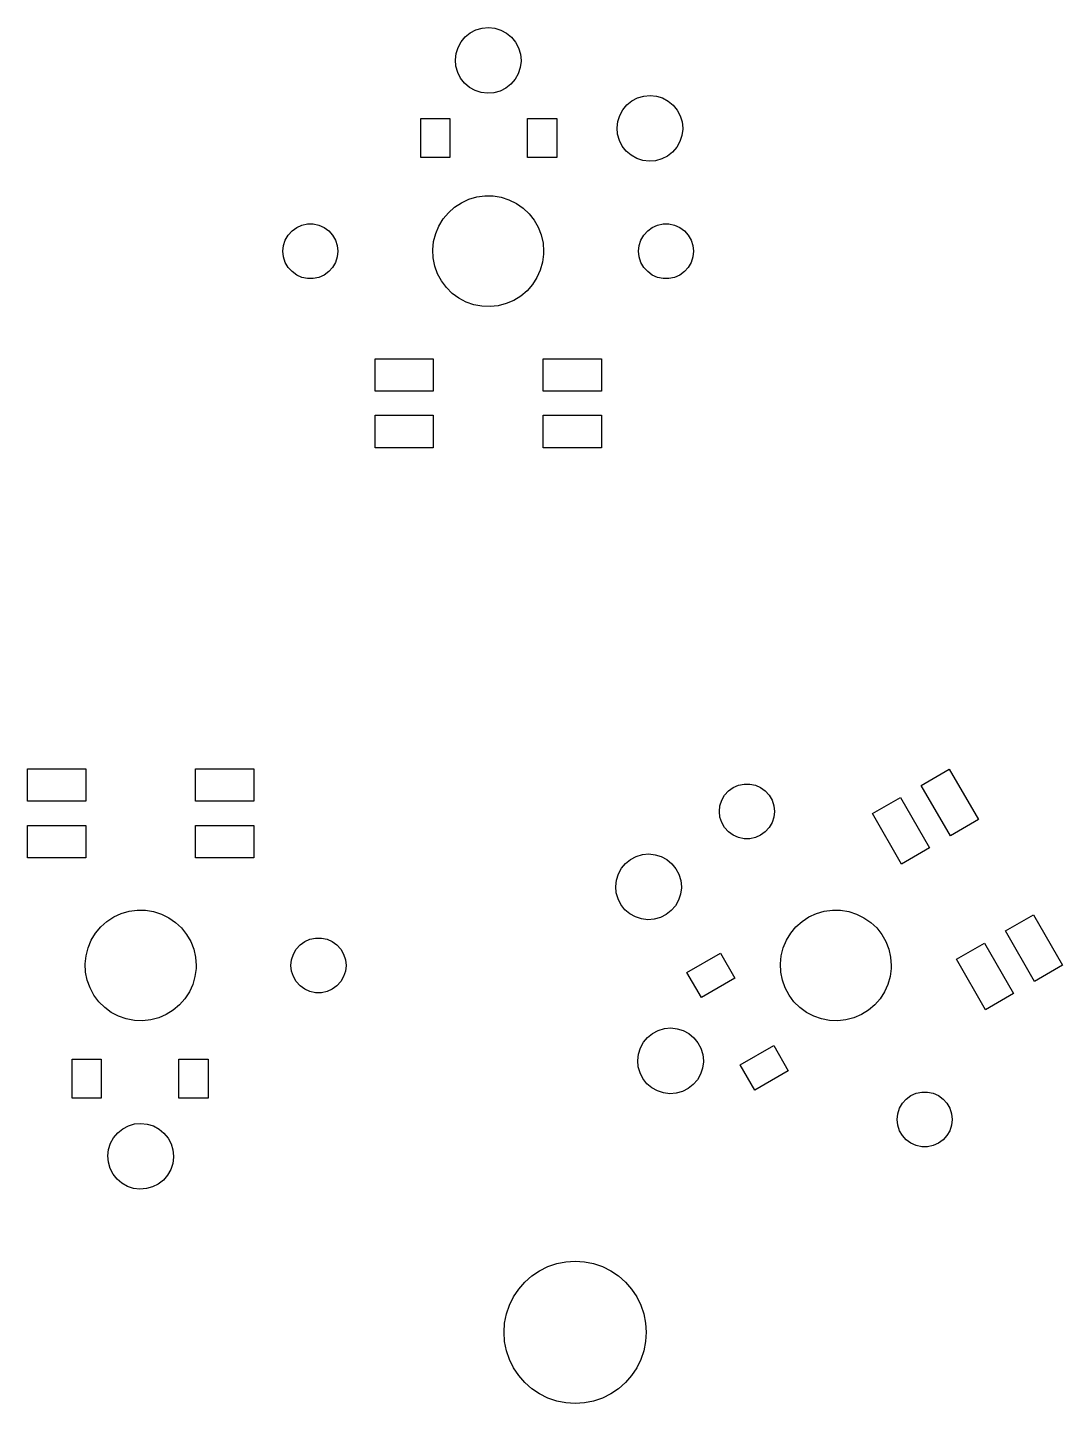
# Model space of a CAD drawing. Extents: x 192 to 316, y -163 to -63.
# Drawn here: x 284.25 to 316.26, y -162.63 to -120.08 of the extents above; entities that cross this region are included whole.
import ezdxf

# ---------------------------------------------------------------- set-up
doc = ezdxf.new("R2010")
doc.units = 0
doc.layers.add('BLACK', color=7, linetype='CONTINUOUS')

msp = doc.modelspace()

# ---------------------------------------------------------------- linework, layer by layer
at = {"layer": 'BLACK', "linetype": 'CONTINUOUS'}
for p, q in [((297.662, -120.526), (297.789, -120.374)), ((297.789, -120.374), (297.944, -120.25)), ((297.944, -120.25), (298.119, -120.158)), ((298.119, -120.158), (298.31, -120.102)), ((298.31, -120.102), (298.507, -120.084)), ((298.507, -120.084), (298.704, -120.105)), ((298.704, -120.105), (298.894, -120.163)), ((298.894, -120.163), (299.068, -120.258)), ((299.068, -120.258), (299.221, -120.384)), ((299.221, -120.384), (299.346, -120.538)), ((297.506, -120.889), (297.566, -120.7)), ((297.566, -120.7), (297.662, -120.526)), ((299.346, -120.538), (299.439, -120.713)), ((299.439, -120.713), (299.497, -120.903)), ((297.484, -121.086), (297.506, -120.889)), ((297.501, -121.283), (297.484, -121.086)), ((299.516, -121.128), (299.491, -121.325)), ((299.497, -120.903), (299.516, -121.1)), ((299.516, -121.1), (299.516, -121.128)), ((297.555, -121.474), (297.501, -121.283)), ((297.646, -121.65), (297.555, -121.474)), ((297.769, -121.806), (297.646, -121.65)), ((299.428, -121.513), (299.33, -121.686)), ((299.491, -121.325), (299.428, -121.513)), ((297.92, -121.934), (297.769, -121.806)), ((298.093, -122.031), (297.92, -121.934)), ((298.282, -122.092), (298.093, -122.031)), ((298.479, -122.116), (298.282, -122.092)), ((298.676, -122.101), (298.479, -122.116)), ((298.867, -122.047), (298.676, -122.101)), ((299.044, -121.958), (298.867, -122.047)), ((299.201, -121.836), (299.044, -121.958)), ((299.33, -121.686), (299.201, -121.836)), ((302.662, -122.626), (302.789, -122.474)), ((302.789, -122.474), (302.944, -122.35)), ((302.944, -122.35), (303.119, -122.258)), ((303.119, -122.258), (303.31, -122.202)), ((303.31, -122.202), (303.507, -122.184)), ((303.507, -122.184), (303.704, -122.205)), ((303.704, -122.205), (303.894, -122.263)), ((303.894, -122.263), (304.068, -122.358)), ((304.068, -122.358), (304.221, -122.484)), ((304.221, -122.484), (304.346, -122.638)), ((296.417, -124.1), (296.417, -122.9)), ((296.417, -122.9), (297.317, -122.9)), ((297.317, -122.9), (297.317, -124.1)), ((299.717, -124.1), (299.717, -122.9)), ((299.717, -122.9), (300.617, -122.9)), ((300.617, -122.9), (300.617, -124.1)), ((302.506, -122.989), (302.566, -122.8)), ((302.566, -122.8), (302.662, -122.626)), ((304.346, -122.638), (304.439, -122.813)), ((304.439, -122.813), (304.497, -123.003)), ((302.484, -123.186), (302.506, -122.989)), ((302.501, -123.383), (302.484, -123.186)), ((304.516, -123.228), (304.491, -123.425)), ((304.497, -123.003), (304.516, -123.2)), ((304.516, -123.2), (304.516, -123.228)), ((302.555, -123.574), (302.501, -123.383)), ((302.646, -123.75), (302.555, -123.574)), ((302.769, -123.906), (302.646, -123.75)), ((304.33, -123.786), (304.201, -123.936)), ((304.428, -123.613), (304.33, -123.786)), ((304.491, -123.425), (304.428, -123.613)), ((297.317, -124.1), (296.417, -124.1)), ((300.617, -124.1), (299.717, -124.1)), ((302.92, -124.034), (302.769, -123.906)), ((303.093, -124.131), (302.92, -124.034)), ((303.282, -124.192), (303.093, -124.131)), ((303.479, -124.216), (303.282, -124.192)), ((303.676, -124.201), (303.479, -124.216)), ((303.867, -124.147), (303.676, -124.201)), ((304.044, -124.058), (303.867, -124.147)), ((304.201, -123.936), (304.044, -124.058)), ((297.456, -125.64), (297.669, -125.5)), ((297.669, -125.5), (297.9, -125.394)), ((297.9, -125.394), (298.144, -125.323)), ((298.144, -125.323), (298.395, -125.289)), ((298.395, -125.289), (298.649, -125.292)), ((298.649, -125.292), (298.9, -125.333)), ((298.9, -125.333), (299.142, -125.41)), ((299.142, -125.41), (299.37, -125.523)), ((297.104, -126.004), (297.267, -125.809)), ((297.267, -125.809), (297.456, -125.64)), ((299.37, -125.523), (299.579, -125.668)), ((299.579, -125.668), (299.764, -125.842)), ((299.764, -125.842), (299.921, -126.041)), ((292.431, -126.368), (292.575, -126.263)), ((292.575, -126.263), (292.737, -126.191)), ((292.737, -126.191), (292.911, -126.154)), ((292.911, -126.154), (293.089, -126.154)), ((293.089, -126.154), (293.263, -126.191)), ((293.263, -126.191), (293.425, -126.263)), ((293.425, -126.263), (293.569, -126.368)), ((296.874, -126.456), (296.972, -126.222)), ((296.972, -126.222), (297.104, -126.004)), ((299.921, -126.041), (300.047, -126.262)), ((300.047, -126.262), (300.14, -126.499)), ((303.431, -126.368), (303.575, -126.263)), ((303.575, -126.263), (303.737, -126.191)), ((303.737, -126.191), (303.911, -126.154)), ((303.911, -126.154), (304.089, -126.154)), ((304.089, -126.154), (304.263, -126.191)), ((304.263, -126.191), (304.425, -126.263)), ((304.425, -126.263), (304.569, -126.368)), ((292.168, -126.823), (292.223, -126.654)), ((292.223, -126.654), (292.312, -126.5)), ((292.312, -126.5), (292.431, -126.368)), ((293.569, -126.368), (293.688, -126.5)), ((293.688, -126.5), (293.777, -126.654)), ((293.777, -126.654), (293.832, -126.823)), ((296.786, -126.955), (296.812, -126.702)), ((296.812, -126.702), (296.874, -126.456)), ((300.14, -126.499), (300.196, -126.747)), ((300.196, -126.747), (300.214, -127)), ((303.168, -126.823), (303.223, -126.654)), ((303.223, -126.654), (303.312, -126.5)), ((303.312, -126.5), (303.431, -126.368)), ((304.569, -126.368), (304.688, -126.5)), ((304.688, -126.5), (304.777, -126.654)), ((304.777, -126.654), (304.832, -126.823)), ((292.149, -127), (292.168, -126.823)), ((292.168, -127.177), (292.149, -127)), ((292.223, -127.346), (292.168, -127.177)), ((293.832, -127.177), (293.777, -127.346)), ((293.832, -126.823), (293.851, -127)), ((293.851, -127), (293.832, -127.177)), ((296.798, -127.209), (296.786, -126.955)), ((300.212, -127.09), (300.18, -127.342)), ((300.214, -127), (300.212, -127.09)), ((303.149, -127), (303.168, -126.823)), ((303.168, -127.177), (303.149, -127)), ((303.223, -127.346), (303.168, -127.177)), ((304.832, -127.177), (304.777, -127.346)), ((304.832, -126.823), (304.851, -127)), ((304.851, -127), (304.832, -127.177)), ((292.312, -127.5), (292.223, -127.346)), ((292.431, -127.632), (292.312, -127.5)), ((293.688, -127.5), (293.569, -127.632)), ((293.777, -127.346), (293.688, -127.5)), ((296.848, -127.458), (296.798, -127.209)), ((296.934, -127.697), (296.848, -127.458)), ((300.111, -127.586), (300.007, -127.818)), ((300.18, -127.342), (300.111, -127.586)), ((303.312, -127.5), (303.223, -127.346)), ((303.431, -127.632), (303.312, -127.5)), ((304.688, -127.5), (304.569, -127.632)), ((304.777, -127.346), (304.688, -127.5)), ((292.575, -127.737), (292.431, -127.632)), ((292.737, -127.809), (292.575, -127.737)), ((292.911, -127.846), (292.737, -127.809)), ((293.089, -127.846), (292.911, -127.846)), ((293.263, -127.809), (293.089, -127.846)), ((293.425, -127.737), (293.263, -127.809)), ((293.569, -127.632), (293.425, -127.737)), ((297.054, -127.921), (296.934, -127.697)), ((297.206, -128.125), (297.054, -127.921)), ((299.869, -128.032), (299.702, -128.223)), ((300.007, -127.818), (299.869, -128.032)), ((303.575, -127.737), (303.431, -127.632)), ((303.737, -127.809), (303.575, -127.737)), ((303.911, -127.846), (303.737, -127.809)), ((304.089, -127.846), (303.911, -127.846)), ((304.263, -127.809), (304.089, -127.846)), ((304.425, -127.737), (304.263, -127.809)), ((304.569, -127.632), (304.425, -127.737)), ((297.387, -128.304), (297.206, -128.125)), ((297.591, -128.454), (297.387, -128.304)), ((297.816, -128.572), (297.591, -128.454)), ((299.508, -128.387), (299.292, -128.521)), ((299.702, -128.223), (299.508, -128.387)), ((298.056, -128.656), (297.816, -128.572)), ((298.306, -128.703), (298.056, -128.656)), ((298.56, -128.713), (298.306, -128.703)), ((298.812, -128.686), (298.56, -128.713)), ((299.058, -128.621), (298.812, -128.686)), ((299.292, -128.521), (299.058, -128.621)), ((295, -131.325), (295, -130.325)), ((295, -130.325), (296.8, -130.325)), ((296.8, -130.325), (296.8, -131.325)), ((300.2, -131.325), (300.2, -130.325)), ((300.2, -130.325), (302, -130.325)), ((302, -130.325), (302, -131.325)), ((296.8, -131.325), (295, -131.325)), ((302, -131.325), (300.2, -131.325)), ((295, -133.075), (295, -132.075)), ((295, -132.075), (296.8, -132.075)), ((296.8, -132.075), (296.8, -133.075)), ((300.2, -133.075), (300.2, -132.075)), ((300.2, -132.075), (302, -132.075)), ((302, -132.075), (302, -133.075)), ((296.8, -133.075), (295, -133.075)), ((302, -133.075), (300.2, -133.075)), ((284.25, -144.009), (284.25, -143.009)), ((284.25, -143.009), (286.05, -143.009)), ((286.05, -143.009), (286.05, -144.009)), ((289.45, -144.009), (289.45, -143.009)), ((289.45, -143.009), (291.25, -143.009)), ((291.25, -143.009), (291.25, -144.009)), ((311.895, -143.516), (312.761, -143.016)), ((312.761, -143.016), (313.661, -144.574)), ((305.812, -143.821), (305.931, -143.689)), ((305.931, -143.689), (306.075, -143.584)), ((306.075, -143.584), (306.237, -143.512)), ((306.237, -143.512), (306.411, -143.475)), ((306.411, -143.475), (306.589, -143.475)), ((306.589, -143.475), (306.763, -143.512)), ((306.763, -143.512), (306.925, -143.584)), ((306.925, -143.584), (307.069, -143.689)), ((307.069, -143.689), (307.188, -143.821)), ((312.795, -145.074), (311.895, -143.516)), ((286.05, -144.009), (284.25, -144.009)), ((291.25, -144.009), (289.45, -144.009)), ((305.649, -144.321), (305.668, -144.144)), ((305.668, -144.144), (305.723, -143.975)), ((305.723, -143.975), (305.812, -143.821)), ((307.188, -143.821), (307.277, -143.975)), ((307.277, -143.975), (307.332, -144.144)), ((307.332, -144.144), (307.351, -144.321)), ((310.38, -144.391), (311.246, -143.891)), ((311.246, -143.891), (312.146, -145.449)), ((305.668, -144.498), (305.649, -144.321)), ((305.723, -144.667), (305.668, -144.498)), ((307.332, -144.498), (307.277, -144.667)), ((307.351, -144.321), (307.332, -144.498)), ((311.28, -145.949), (310.38, -144.391)), ((313.661, -144.574), (312.795, -145.074)), ((284.25, -145.759), (284.25, -144.759)), ((284.25, -144.759), (286.05, -144.759)), ((286.05, -144.759), (286.05, -145.759)), ((289.45, -145.759), (289.45, -144.759)), ((289.45, -144.759), (291.25, -144.759)), ((291.25, -144.759), (291.25, -145.759)), ((305.812, -144.821), (305.723, -144.667)), ((305.931, -144.953), (305.812, -144.821)), ((306.075, -145.058), (305.931, -144.953)), ((306.237, -145.13), (306.075, -145.058)), ((306.925, -145.058), (306.763, -145.13)), ((307.069, -144.953), (306.925, -145.058)), ((307.188, -144.821), (307.069, -144.953)), ((307.277, -144.667), (307.188, -144.821)), ((306.411, -145.167), (306.237, -145.13)), ((306.589, -145.167), (306.411, -145.167)), ((306.763, -145.13), (306.589, -145.167)), ((312.146, -145.449), (311.28, -145.949)), ((286.05, -145.759), (284.25, -145.759)), ((291.25, -145.759), (289.45, -145.759)), ((302.748, -145.928), (302.903, -145.804)), ((302.903, -145.804), (303.079, -145.712)), ((303.079, -145.712), (303.269, -145.656)), ((303.269, -145.656), (303.466, -145.638)), ((303.466, -145.638), (303.663, -145.659)), ((303.663, -145.659), (303.853, -145.717)), ((303.853, -145.717), (304.027, -145.812)), ((304.027, -145.812), (304.18, -145.938)), ((302.465, -146.443), (302.525, -146.254)), ((302.525, -146.254), (302.621, -146.08)), ((302.621, -146.08), (302.748, -145.928)), ((304.18, -145.938), (304.305, -146.092)), ((304.305, -146.092), (304.398, -146.267)), ((304.398, -146.267), (304.456, -146.457)), ((302.443, -146.64), (302.465, -146.443)), ((302.46, -146.837), (302.443, -146.64)), ((304.475, -146.682), (304.45, -146.879)), ((304.456, -146.457), (304.475, -146.654)), ((304.475, -146.654), (304.475, -146.682)), ((302.514, -147.028), (302.46, -146.837)), ((302.605, -147.204), (302.514, -147.028)), ((304.387, -147.067), (304.289, -147.24)), ((304.45, -146.879), (304.387, -147.067)), ((286.706, -147.724), (286.919, -147.585)), ((286.919, -147.585), (287.15, -147.478)), ((287.15, -147.478), (287.394, -147.407)), ((287.394, -147.407), (287.645, -147.373)), ((287.645, -147.373), (287.899, -147.376)), ((287.899, -147.376), (288.15, -147.417)), ((288.15, -147.417), (288.392, -147.494)), ((288.392, -147.494), (288.62, -147.607)), ((288.62, -147.607), (288.829, -147.752)), ((302.728, -147.36), (302.605, -147.204)), ((302.879, -147.488), (302.728, -147.36)), ((303.052, -147.585), (302.879, -147.488)), ((303.241, -147.646), (303.052, -147.585)), ((303.827, -147.601), (303.636, -147.655)), ((304.004, -147.512), (303.827, -147.601)), ((304.16, -147.39), (304.004, -147.512)), ((304.289, -147.24), (304.16, -147.39)), ((308.206, -147.724), (308.419, -147.585)), ((308.419, -147.585), (308.65, -147.478)), ((308.65, -147.478), (308.894, -147.407)), ((308.894, -147.407), (309.145, -147.373)), ((309.145, -147.373), (309.399, -147.376)), ((309.399, -147.376), (309.65, -147.417)), ((309.65, -147.417), (309.892, -147.494)), ((309.892, -147.494), (310.12, -147.607)), ((310.12, -147.607), (310.329, -147.752)), ((314.495, -148.019), (315.361, -147.519)), ((315.361, -147.519), (316.261, -149.078)), ((286.354, -148.088), (286.517, -147.893)), ((286.517, -147.893), (286.706, -147.724)), ((288.829, -147.752), (289.014, -147.926)), ((289.014, -147.926), (289.171, -148.125)), ((303.438, -147.67), (303.241, -147.646)), ((303.636, -147.655), (303.438, -147.67)), ((307.854, -148.088), (308.017, -147.893)), ((308.017, -147.893), (308.206, -147.724)), ((310.329, -147.752), (310.514, -147.926)), ((310.514, -147.926), (310.671, -148.125)), ((315.395, -149.578), (314.495, -148.019)), ((286.124, -148.54), (286.222, -148.306)), ((286.222, -148.306), (286.354, -148.088)), ((289.171, -148.125), (289.297, -148.346)), ((289.297, -148.346), (289.39, -148.583)), ((292.562, -148.584), (292.681, -148.452)), ((292.681, -148.452), (292.825, -148.347)), ((292.825, -148.347), (292.987, -148.275)), ((292.987, -148.275), (293.161, -148.238)), ((293.161, -148.238), (293.339, -148.238)), ((293.339, -148.238), (293.513, -148.275)), ((293.513, -148.275), (293.675, -148.347)), ((293.675, -148.347), (293.819, -148.452)), ((293.819, -148.452), (293.938, -148.584)), ((307.624, -148.54), (307.722, -148.306)), ((307.722, -148.306), (307.854, -148.088)), ((310.671, -148.125), (310.797, -148.346)), ((310.797, -148.346), (310.89, -148.583)), ((312.98, -148.894), (313.846, -148.394)), ((313.846, -148.394), (314.746, -149.953)), ((286.036, -149.039), (286.062, -148.786)), ((286.062, -148.786), (286.124, -148.54)), ((289.39, -148.583), (289.446, -148.831)), ((289.446, -148.831), (289.464, -149.084)), ((292.418, -148.907), (292.473, -148.738)), ((292.473, -148.738), (292.562, -148.584)), ((293.938, -148.584), (294.027, -148.738)), ((294.027, -148.738), (294.082, -148.907)), ((304.641, -149.3), (305.68, -148.7)), ((305.68, -148.7), (306.13, -149.48)), ((307.536, -149.039), (307.562, -148.786)), ((307.562, -148.786), (307.624, -148.54)), ((310.89, -148.583), (310.946, -148.831)), ((310.946, -148.831), (310.964, -149.084)), ((313.88, -150.453), (312.98, -148.894)), ((286.048, -149.293), (286.036, -149.039)), ((286.098, -149.542), (286.048, -149.293)), ((289.462, -149.174), (289.43, -149.426)), ((289.464, -149.084), (289.462, -149.174)), ((292.399, -149.084), (292.418, -148.907)), ((292.418, -149.261), (292.399, -149.084)), ((292.473, -149.43), (292.418, -149.261)), ((294.082, -149.261), (294.027, -149.43)), ((294.082, -148.907), (294.101, -149.084)), ((294.101, -149.084), (294.082, -149.261)), ((305.091, -150.08), (304.641, -149.3)), ((307.548, -149.293), (307.536, -149.039)), ((307.598, -149.542), (307.548, -149.293)), ((310.962, -149.174), (310.93, -149.426)), ((310.964, -149.084), (310.962, -149.174)), ((316.261, -149.078), (315.395, -149.578)), ((286.184, -149.781), (286.098, -149.542)), ((289.361, -149.67), (289.257, -149.902)), ((289.43, -149.426), (289.361, -149.67)), ((292.562, -149.584), (292.473, -149.43)), ((292.681, -149.716), (292.562, -149.584)), ((292.825, -149.821), (292.681, -149.716)), ((293.819, -149.716), (293.675, -149.821)), ((293.938, -149.584), (293.819, -149.716)), ((294.027, -149.43), (293.938, -149.584)), ((306.13, -149.48), (305.091, -150.08)), ((307.684, -149.781), (307.598, -149.542)), ((310.861, -149.67), (310.757, -149.902)), ((310.93, -149.426), (310.861, -149.67)), ((286.304, -150.005), (286.184, -149.781)), ((286.456, -150.209), (286.304, -150.005)), ((289.119, -150.116), (288.952, -150.307)), ((289.257, -149.902), (289.119, -150.116)), ((292.987, -149.893), (292.825, -149.821)), ((293.161, -149.93), (292.987, -149.893)), ((293.339, -149.93), (293.161, -149.93)), ((293.513, -149.893), (293.339, -149.93)), ((293.675, -149.821), (293.513, -149.893)), ((307.804, -150.005), (307.684, -149.781)), ((307.956, -150.209), (307.804, -150.005)), ((310.619, -150.116), (310.452, -150.307)), ((310.757, -149.902), (310.619, -150.116)), ((314.746, -149.953), (313.88, -150.453)), ((286.637, -150.388), (286.456, -150.209)), ((286.841, -150.538), (286.637, -150.388)), ((287.066, -150.656), (286.841, -150.538)), ((288.542, -150.605), (288.308, -150.705)), ((288.758, -150.471), (288.542, -150.605)), ((288.952, -150.307), (288.758, -150.471)), ((308.137, -150.388), (307.956, -150.209)), ((308.341, -150.538), (308.137, -150.388)), ((308.566, -150.656), (308.341, -150.538)), ((310.042, -150.605), (309.808, -150.705)), ((310.258, -150.471), (310.042, -150.605)), ((310.452, -150.307), (310.258, -150.471)), ((287.306, -150.74), (287.066, -150.656)), ((287.556, -150.788), (287.306, -150.74)), ((287.81, -150.798), (287.556, -150.788)), ((288.062, -150.77), (287.81, -150.798)), ((288.308, -150.705), (288.062, -150.77)), ((303.95, -151.036), (304.148, -151.018)), ((304.148, -151.018), (304.345, -151.039)), ((308.806, -150.74), (308.566, -150.656)), ((309.056, -150.788), (308.806, -150.74)), ((309.31, -150.798), (309.056, -150.788)), ((309.562, -150.77), (309.31, -150.798)), ((309.808, -150.705), (309.562, -150.77)), ((303.302, -151.46), (303.43, -151.308)), ((303.43, -151.308), (303.584, -151.184)), ((303.584, -151.184), (303.76, -151.092)), ((303.76, -151.092), (303.95, -151.036)), ((304.345, -151.039), (304.534, -151.097)), ((304.534, -151.097), (304.709, -151.192)), ((304.709, -151.192), (304.861, -151.318)), ((304.861, -151.318), (304.987, -151.472)), ((303.125, -152.02), (303.147, -151.823)), ((303.147, -151.823), (303.207, -151.634)), ((303.207, -151.634), (303.302, -151.46)), ((304.987, -151.472), (305.08, -151.647)), ((305.08, -151.647), (305.137, -151.837)), ((305.137, -151.837), (305.156, -152.034)), ((306.291, -152.158), (307.33, -151.558)), ((307.33, -151.558), (307.78, -152.338)), ((285.633, -153.184), (285.633, -151.984)), ((285.633, -151.984), (286.533, -151.984)), ((286.533, -151.984), (286.533, -153.184)), ((288.933, -153.184), (288.933, -151.984)), ((288.933, -151.984), (289.833, -151.984)), ((289.833, -151.984), (289.833, -153.184)), ((303.141, -152.218), (303.125, -152.02)), ((303.196, -152.408), (303.141, -152.218)), ((305.131, -152.259), (305.069, -152.447)), ((305.156, -152.062), (305.131, -152.259)), ((305.156, -152.034), (305.156, -152.062)), ((306.741, -152.938), (306.291, -152.158)), ((303.286, -152.584), (303.196, -152.408)), ((303.41, -152.74), (303.286, -152.584)), ((304.971, -152.62), (304.841, -152.77)), ((305.069, -152.447), (304.971, -152.62)), ((307.78, -152.338), (306.741, -152.938)), ((303.561, -152.868), (303.41, -152.74)), ((303.734, -152.965), (303.561, -152.868)), ((303.922, -153.026), (303.734, -152.965)), ((304.119, -153.05), (303.922, -153.026)), ((304.317, -153.035), (304.119, -153.05)), ((304.508, -152.981), (304.317, -153.035)), ((304.685, -152.892), (304.508, -152.981)), ((304.841, -152.77), (304.685, -152.892)), ((311.431, -153.215), (311.575, -153.11)), ((311.575, -153.11), (311.737, -153.038)), ((311.737, -153.038), (311.911, -153.001)), ((311.911, -153.001), (312.089, -153.001)), ((312.089, -153.001), (312.263, -153.038)), ((312.263, -153.038), (312.425, -153.11)), ((312.425, -153.11), (312.569, -153.215)), ((286.533, -153.184), (285.633, -153.184)), ((289.833, -153.184), (288.933, -153.184)), ((311.168, -153.67), (311.223, -153.501)), ((311.223, -153.501), (311.312, -153.347)), ((311.312, -153.347), (311.431, -153.215)), ((312.569, -153.215), (312.688, -153.347)), ((312.688, -153.347), (312.777, -153.501)), ((312.777, -153.501), (312.832, -153.67)), ((287.369, -154.042), (287.56, -153.986)), ((287.56, -153.986), (287.757, -153.968)), ((287.757, -153.968), (287.954, -153.989)), ((287.954, -153.989), (288.144, -154.047)), ((311.149, -153.847), (311.168, -153.67)), ((311.168, -154.024), (311.149, -153.847)), ((312.832, -153.67), (312.851, -153.847)), ((312.851, -153.847), (312.832, -154.024)), ((286.816, -154.584), (286.912, -154.41)), ((286.912, -154.41), (287.039, -154.258)), ((287.039, -154.258), (287.194, -154.134)), ((287.194, -154.134), (287.369, -154.042)), ((288.144, -154.047), (288.318, -154.142)), ((288.318, -154.142), (288.471, -154.268)), ((288.471, -154.268), (288.596, -154.422)), ((288.596, -154.422), (288.689, -154.597)), ((311.223, -154.193), (311.168, -154.024)), ((311.312, -154.347), (311.223, -154.193)), ((311.431, -154.48), (311.312, -154.347)), ((312.688, -154.347), (312.569, -154.48)), ((312.777, -154.193), (312.688, -154.347)), ((312.832, -154.024), (312.777, -154.193)), ((286.734, -154.97), (286.756, -154.773)), ((286.756, -154.773), (286.816, -154.584)), ((288.689, -154.597), (288.747, -154.787)), ((288.747, -154.787), (288.766, -154.984)), ((311.575, -154.584), (311.431, -154.48)), ((311.737, -154.656), (311.575, -154.584)), ((311.911, -154.693), (311.737, -154.656)), ((312.089, -154.693), (311.911, -154.693)), ((312.263, -154.656), (312.089, -154.693)), ((312.425, -154.584), (312.263, -154.656)), ((312.569, -154.48), (312.425, -154.584)), ((286.751, -155.168), (286.734, -154.97)), ((286.805, -155.358), (286.751, -155.168)), ((288.741, -155.209), (288.678, -155.397)), ((288.766, -155.012), (288.741, -155.209)), ((288.766, -154.984), (288.766, -155.012)), ((286.896, -155.534), (286.805, -155.358)), ((287.019, -155.69), (286.896, -155.534)), ((287.17, -155.818), (287.019, -155.69)), ((288.58, -155.57), (288.451, -155.72)), ((288.678, -155.397), (288.58, -155.57)), ((287.343, -155.915), (287.17, -155.818)), ((287.532, -155.976), (287.343, -155.915)), ((287.729, -156), (287.532, -155.976)), ((287.926, -155.985), (287.729, -156)), ((288.117, -155.931), (287.926, -155.985)), ((288.294, -155.842), (288.117, -155.931)), ((288.451, -155.72), (288.294, -155.842)), ((300.618, -158.303), (300.9, -158.247)), ((300.9, -158.247), (301.188, -158.228)), ((301.188, -158.228), (301.475, -158.247)), ((301.475, -158.247), (301.757, -158.303)), ((299.632, -158.872), (299.848, -158.683)), ((299.848, -158.683), (300.087, -158.523)), ((300.087, -158.523), (300.346, -158.395)), ((300.346, -158.395), (300.618, -158.303)), ((301.757, -158.303), (302.029, -158.395)), ((302.029, -158.395), (302.287, -158.523)), ((302.287, -158.523), (302.527, -158.683)), ((302.527, -158.683), (302.743, -158.872)), ((299.282, -159.328), (299.442, -159.089)), ((299.442, -159.089), (299.632, -158.872)), ((302.743, -158.872), (302.933, -159.089)), ((302.933, -159.089), (303.093, -159.328)), ((299.155, -159.586), (299.282, -159.328)), ((303.093, -159.328), (303.22, -159.586)), ((299.006, -160.141), (299.062, -159.859)), ((299.062, -159.859), (299.155, -159.586)), ((303.22, -159.586), (303.313, -159.859)), ((303.313, -159.859), (303.369, -160.141)), ((298.988, -160.428), (299.006, -160.141)), ((303.369, -160.141), (303.387, -160.428)), ((299.006, -160.715), (298.988, -160.428)), ((299.062, -160.997), (299.006, -160.715)), ((303.369, -160.715), (303.313, -160.997)), ((303.387, -160.428), (303.369, -160.715)), ((299.155, -161.27), (299.062, -160.997)), ((303.313, -160.997), (303.22, -161.27)), ((299.282, -161.528), (299.155, -161.27)), ((299.442, -161.767), (299.282, -161.528)), ((303.093, -161.528), (302.933, -161.767)), ((303.22, -161.27), (303.093, -161.528)), ((299.632, -161.984), (299.442, -161.767)), ((299.848, -162.173), (299.632, -161.984)), ((302.743, -161.984), (302.527, -162.173)), ((302.933, -161.767), (302.743, -161.984)), ((300.087, -162.333), (299.848, -162.173)), ((300.346, -162.46), (300.087, -162.333)), ((300.618, -162.553), (300.346, -162.46)), ((302.029, -162.46), (301.757, -162.553)), ((302.287, -162.333), (302.029, -162.46)), ((302.527, -162.173), (302.287, -162.333)), ((300.9, -162.609), (300.618, -162.553)), ((301.188, -162.628), (300.9, -162.609)), ((301.475, -162.609), (301.188, -162.628)), ((301.757, -162.553), (301.475, -162.609))]:
    msp.add_line(p, q, dxfattribs=at)

doc.saveas('drawing.dxf')
